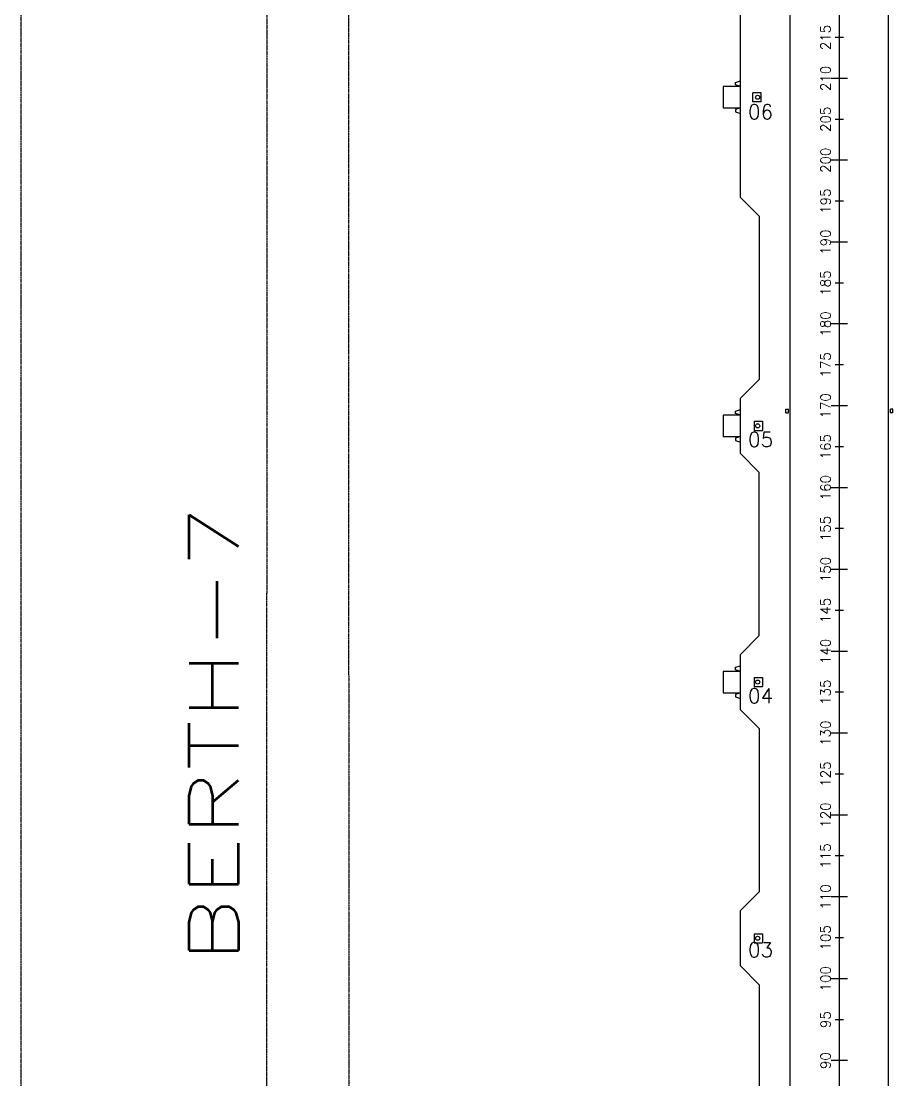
# Model space of a CAD drawing. Header units: inches. Extents: x 2621776591 to 2623670951, y 363331607 to 364354604.
# Drawn here: x 2622444428 to 2622550969, y 363600260 to 363729607 of the extents above; entities that cross this region are included whole.
import ezdxf
from ezdxf.enums import TextEntityAlignment as Align

# ---------------------------------------------------------------- set-up
doc = ezdxf.new("R2010")
doc.units = ezdxf.units.IN
doc.header["$MEASUREMENT"] = 0
doc.linetypes.add('BORDERX2', pattern=[3.5, 1, -0.5, 1, -0.5, 0, -0.5])
for name, color, linetype in [('ANCHOR POINT', 7, 'Continuous'), ('BOLLARD', 1, 'Continuous'), ('Bollard Nos.', 7, 'Continuous'), ('DIM', 8, 'Continuous'), ('FENDER', 1, 'Continuous'), ('PIER', 7, 'Continuous'), ('TEXT2', 1, 'Continuous'), ('TEXT3', 6, 'Continuous')]:
    doc.layers.add(name, color=color, linetype=linetype)
doc.layers.add('CRANE', color=7, linetype='Continuous', true_color=0x7f3f7f)
doc.styles.add('ROMANS', font='romans')

# ---------------------------------------------------------------- blocks, each defined once
blk = doc.blocks.new('FENDER')
at = {"layer": 'FENDER'}
blk.add_line((-600, 1800), (0, 2000), dxfattribs=at)
blk.add_lwpolyline([(0, 0), (0, 1300), (-2100, 1300), (-2100, -1300), (0, -1300)], close=True, dxfattribs=at)
for points in [[(0, 1300), (-600, 1500), (-600, 1800)], [(0, -1300), (-600, -1500), (-600, -1800), (0, -2000)]]:
    blk.add_lwpolyline(points, dxfattribs=at)
blk = doc.blocks.new('BOLLARD')
at = {"layer": 'BOLLARD'}
for p, q in [((-430, 557.5), (580, 557.5)), ((-430, 557.5), (-430, -557.5)), ((580, 557.5), (580, -557.5)), ((-430, -557.5), (580, -557.5))]:
    blk.add_line(p, q, dxfattribs=at)
blk.add_circle((0, 0), 250, dxfattribs=at)
blk = doc.blocks.new('A$C6b66f7a2')
at = {"layer": 'BOLLARD'}
for p, q in [((2622534874, 363720867), (2622533864, 363720867)), ((2622533864, 363719752), (2622533864, 363720867)), ((2622534874, 363719752), (2622534874, 363720867)), ((2622534874, 363719752), (2622533864, 363719752))]:
    blk.add_line(p, q, dxfattribs=at)
blk.add_circle((2622534444, 363720310), 250, dxfattribs=at)
for p in [(2622534444, 363680160), (2622534444, 363648860), (2622534444, 363617560)]:
    blk.add_blockref('BOLLARD', p, dxfattribs=at)
at = {"layer": 'FENDER'}
for p in [(2622532344, 363720310), (2622532344, 363680160), (2622532344, 363648860)]:
    blk.add_blockref('FENDER', p, dxfattribs=at)
at = {"layer": 'Bollard Nos.', "style": 'ROMANS'}
for s, p in [('06', (2622533258, 363717614)), ('05', (2622533258, 363677583)), ('04', (2622533258, 363646272)), ('03', (2622533258, 363615257))]:
    blk.add_text(s, height=1800, dxfattribs=at).set_placement(p)

msp = doc.modelspace()

# ---------------------------------------------------------------- linework, layer by layer
at = {"color": 8, "elevation": 0}
for points in [[(2622544434.3, 363512609.7), (2622544434.3, 363807609.7)], [(2622544934.3, 363727609.7), (2622543934.3, 363727609.7)], [(2622545434.3, 363722609.7), (2622543434.3, 363722609.7)], [(2622544934.3, 363717609.7), (2622543934.3, 363717609.7)], [(2622545434.3, 363712609.7), (2622543434.3, 363712609.7)], [(2622544934.3, 363707609.7), (2622543934.3, 363707609.7)], [(2622545434.3, 363702609.7), (2622543434.3, 363702609.7)], [(2622544934.3, 363697609.7), (2622543934.3, 363697609.7)], [(2622545434.3, 363692609.7), (2622543434.3, 363692609.7)], [(2622544934.3, 363687609.7), (2622543934.3, 363687609.7)], [(2622545434.3, 363682609.7), (2622543434.3, 363682609.7)], [(2622544934.3, 363677609.7), (2622543934.3, 363677609.7)], [(2622545434.3, 363672609.7), (2622543434.3, 363672609.7)], [(2622544934.3, 363667609.7), (2622543934.3, 363667609.7)], [(2622545434.3, 363662609.7), (2622543434.3, 363662609.7)], [(2622544934.3, 363657609.7), (2622543934.3, 363657609.7)], [(2622545434.3, 363652609.7), (2622543434.3, 363652609.7)], [(2622544934.3, 363647609.7), (2622543934.3, 363647609.7)], [(2622545434.3, 363642609.7), (2622543434.3, 363642609.7)], [(2622544934.3, 363637609.7), (2622543934.3, 363637609.7)], [(2622545434.3, 363632609.7), (2622543434.3, 363632609.7)], [(2622544934.3, 363627609.7), (2622543934.3, 363627609.7)], [(2622545434.3, 363622609.7), (2622543434.3, 363622609.7)], [(2622544934.3, 363617609.7), (2622543934.3, 363617609.7)], [(2622545434.3, 363612609.7), (2622543434.3, 363612609.7)], [(2622544934.3, 363607609.7), (2622543934.3, 363607609.7)], [(2622545434.3, 363602609.7), (2622543434.3, 363602609.7)]]:
    msp.add_lwpolyline(points, dxfattribs=at)
at = {"layer": 'ANCHOR POINT'}
for p, q in [((2622537899.3, 363682199), (2622538199.3, 363682199)), ((2622537899.3, 363681749), (2622537899.3, 363682199)), ((2622537899.3, 363681749), (2622538199.3, 363681749)), ((2622538199.3, 363681749), (2622538199.3, 363682199)), ((2622550969.3, 363682199), (2622550669.3, 363682199)), ((2622550669.3, 363681749), (2622550669.3, 363682199)), ((2622550969.3, 363681749), (2622550669.3, 363681749)), ((2622550969.3, 363681749), (2622550969.3, 363682199))]:
    msp.add_line(p, q, dxfattribs=at)
at = {"layer": 'CRANE', "linetype": 'BORDERX2'}
for p, q in [((2622444428.2, 363590436.3, -3307.3), (2622444428.2, 364111024.1, -3307.3)), ((2622474457, 364092076.5, 0), (2622474430.3, 363567024.6, 0)), ((2622484371.9, 364069427.4, 0), (2622484479.3, 363543612.9, 0))]:
    msp.add_line(p, q, dxfattribs=at)
at = {"layer": 'PIER'}
for p, q in [((2622532343.8, 363708077.6), (2622532343.8, 364133909.7)), ((2622534643.8, 363705777.5), (2622532343.8, 363708077.6)), ((2622534643.8, 363705777.5), (2622534643.8, 363685841.9)), ((2622532343.8, 363683541.9), (2622534643.8, 363685841.9)), ((2622532343.8, 363676777.6), (2622532343.8, 363683541.9)), ((2622534643.8, 363674477.5), (2622532343.8, 363676777.6)), ((2622534643.8, 363654541.9), (2622534643.8, 363674477.5)), ((2622532343.8, 363652241.9), (2622534643.8, 363654541.9)), ((2622532343.8, 363645477.6), (2622532343.8, 363652241.9)), ((2622534643.8, 363643177.5), (2622532343.8, 363645477.6)), ((2622534643.8, 363643177.5), (2622534643.8, 363623241.9)), ((2622532343.8, 363620941.9), (2622534643.8, 363623241.9)), ((2622532343.8, 363614177.6), (2622532343.8, 363620941.9)), ((2622534643.8, 363611877.5), (2622532343.8, 363614177.6)), ((2622534643.8, 363611877.5), (2622534643.8, 363591941.9))]:
    msp.add_line(p, q, dxfattribs=at)
at = {"layer": 'TEXT2'}
for p, q in [((2622538434.3, 363518334), (2622538434.3, 364121844)), ((2622550434.3, 363518334), (2622550434.3, 364121844))]:
    msp.add_line(p, q, dxfattribs=at)

# ---------------------------------------------------------------- block references
at = {"layer": 'DIM'}
msp.add_blockref('A$C6b66f7a2', (0, 0), dxfattribs=at)
at = {"layer": 'FENDER'}
for p in [(2622532343.8, 363720309.7), (2622532343.8, 363680159.7), (2622532343.8, 363648859.7)]:
    msp.add_blockref('FENDER', p, dxfattribs=at)

# ---------------------------------------------------------------- texts
at = {"color": 8, "style": 'ROMANS'}
for s, p in [('215', (2622542747.3, 363727609.7, 0)), ('210', (2622542747.3, 363722609.7, 0)), ('205', (2622542747.3, 363717609.7, 0)), ('200', (2622542747.3, 363712609.7, 0)), ('195', (2622542747.3, 363707609.7, 0)), ('190', (2622542747.3, 363702609.7, 0)), ('185', (2622542747.3, 363697609.7, 0)), ('180', (2622542747.3, 363692609.7, 0)), ('175', (2622542747.3, 363687609.7, 0)), ('170', (2622542747.3, 363682609.7, 0)), ('165', (2622542747.3, 363677609.7, 0)), ('160', (2622542747.3, 363672609.7, 0)), ('155', (2622542747.3, 363667609.7, 0)), ('150', (2622542747.3, 363662609.7, 0)), ('145', (2622542747.3, 363657609.7, 0)), ('140', (2622542747.3, 363652609.7, 0)), ('135', (2622542747.3, 363647609.7, 0)), ('130', (2622542747.3, 363642609.7, 0)), ('125', (2622542747.3, 363637609.7, 0)), ('120', (2622542747.3, 363632609.7, 0)), ('115', (2622542747.3, 363627609.7, 0)), ('110', (2622542747.3, 363622609.7, 0)), ('105', (2622542747.3, 363617609.7, 0)), ('100', (2622542747.3, 363612609.7, 0)), ('95', (2622542747.3, 363607609.7, 0)), ('90', (2622542747.3, 363602609.7, 0))]:
    msp.add_text(s, height=1200, rotation=90, dxfattribs=at).set_placement(p, align=Align.MIDDLE_CENTER)
at = {"layer": 'TEXT3', "style": 'ROMANS', "width": 1.5}
msp.add_text('BERTH-7', height=6000, rotation=90, dxfattribs=at).set_placement((2622470972, 363614511.3, 0))

doc.saveas('drawing.dxf')
